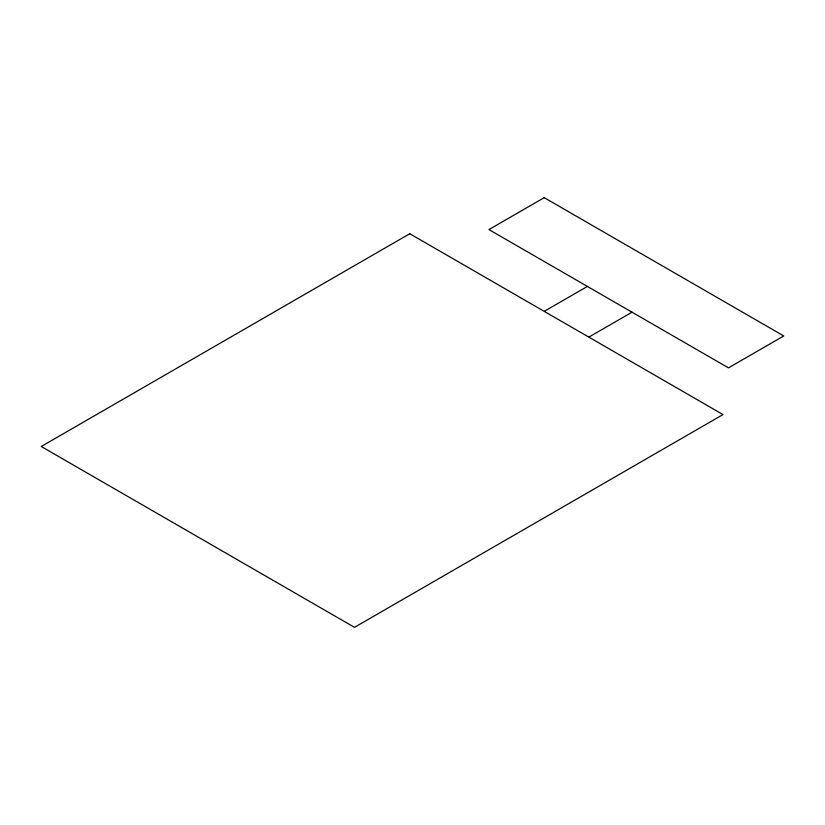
<?xml version="1.0" encoding="UTF-8"?>
<svg xmlns="http://www.w3.org/2000/svg" width="825" height="825" viewBox="0 0 825 825"><rect width="100%" height="100%" fill="white"/><g stroke="black" fill="none" stroke-linecap="round" stroke-linejoin="round"><path stroke-width="1.24" d="M544.5 311.19L587.4 286.419M589.132 336.951L632.022 312.19M409.767 233.733L41.25 446.49L354.492 627.34L722.999 414.573L409.767 233.733M544.211 197.66L488.936 229.577L728.475 367.868L783.75 335.961L544.211 197.66"/></g></svg>
